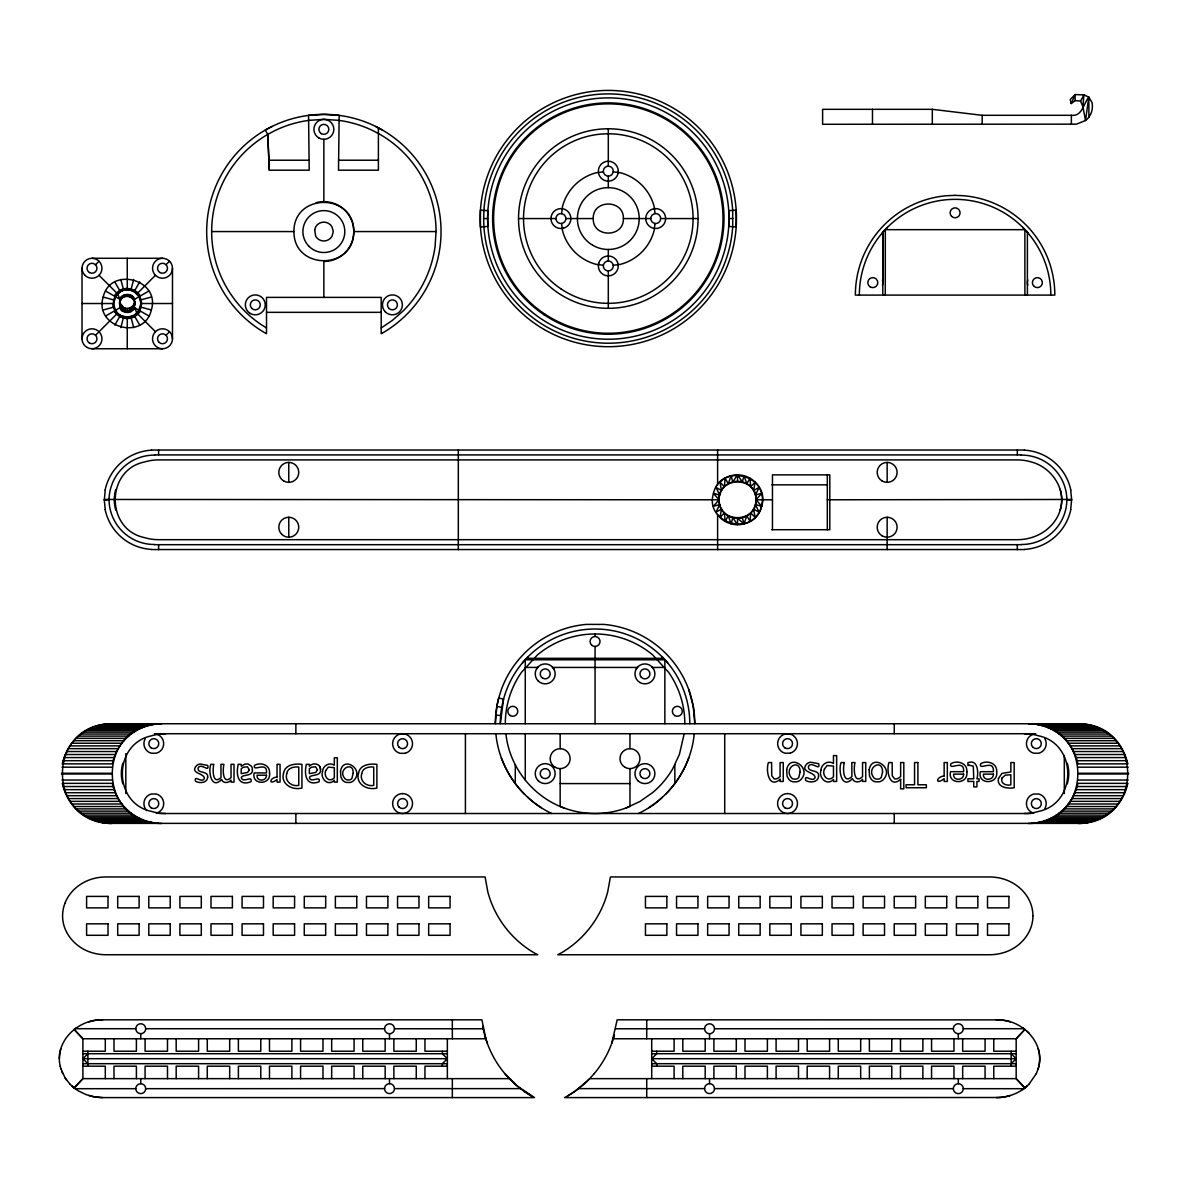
<?xml version="1.0" encoding="UTF-8"?>
<svg xmlns="http://www.w3.org/2000/svg" width="1188" height="1188" viewBox="0 0 1188 1188"><rect width="100%" height="100%" fill="white"/><g stroke="black" fill="none" stroke-linecap="round" stroke-linejoin="round"><path stroke-width="1.5" d="M127.25 258.286L127.265 289.308M452.331 1097.593L452.346 1078.645M646.732 1019.809L646.718 1038.758M882.788 282.625L882.788 231.497M885.283 295.099L885.312 229.67L1024.873 229.67L1024.902 295.099M127.25 348.752L127.265 317.226L120.404 315.384L114.746 311.835L115.385 310.365L113.543 303.519L117.152 292.575C123.507 286.011 134.675 287.808 139.738 295.025L139.145 296.658L140.971 303.519L137.377 314.449C131.007 321.027 119.676 319.23 114.746 311.835M525.245 723.744L525.274 659.8L664.849 659.8L664.864 723.744M266.513 327.947L261.523 324.844A112.192 112.192 0 0 1 234.853 299.866L230.576 293.896A112.192 112.192 0 0 1 267.76 134.393L274.235 130.932A112.192 112.192 0 0 1 309.207 120.33L323.864 119.364L338.506 120.33A112.192 112.192 0 0 1 373.478 130.932L379.952 134.393A112.192 112.192 0 0 1 436.055 231.571L435.09 246.213A112.192 112.192 0 0 1 403.192 310.9L392.159 320.567L381.2 327.947M483.65 218.562L483.917 210.41A124.666 124.666 0 0 1 608.301 93.897A124.666 124.666 0 0 1 732.699 210.41L732.699 226.715A124.666 124.666 0 0 1 608.301 343.213A124.666 124.666 0 0 1 483.917 226.715L483.65 218.562L487.629 218.562L487.897 210.662L480.427 210.172L480.427 226.938L487.897 226.448L487.629 218.562M728.986 218.562L728.719 226.448A120.671 120.671 0 0 1 541.268 318.889A120.671 120.671 0 0 1 554.93 110.335A120.671 120.671 0 0 1 728.719 226.448L736.189 226.938L736.189 210.172L728.719 210.662L728.986 218.562L732.966 218.562M689.797 723.744A94.743 94.743 0 0 0 595.054 629.001A94.743 94.743 0 0 0 500.311 723.744L503.549 699.227L498.722 697.935L496.836 706.429L495.322 723.744A99.733 99.733 0 0 1 498.722 697.935L501.336 689.634A99.733 99.733 0 0 1 586.367 624.398L603.756 624.398A99.733 99.733 0 0 1 694.787 723.744L693.272 706.429L688.773 689.634M111.91 823.477C45.961 823.581 45.961 723.641 111.91 723.744L1078.214 723.744C1144.163 723.641 1144.163 823.581 1078.214 823.477M105.242 509.533L104.292 500.133L105.242 490.05M161.776 823.477C95.812 823.581 95.812 723.641 161.776 723.744M1070.685 490.05L1071.635 499.465L1070.685 509.533M1028.348 823.477C1094.297 823.581 1094.297 723.641 1028.348 723.744M60.232 1066.289C54.203 1041.134 78.571 1018.784 102.777 1019.809L481.897 1019.809L485.862 1038.758L82.893 1038.758L74.161 1029.461L76.374 1027.843M1082.907 106.772L1083.901 94.892L1075.14 94.595L1070.18 99.554L1071.22 103.564L1075.14 100.579L1080.56 101.084L1082.907 106.772L1085.52 120.508L1076.417 124.161L822.616 124.28L822.616 109.326L932.313 109.326L982.179 115.31L1071.368 115.31C1082.313 116.647 1083.575 103.341 1088.802 97.119L1083.901 94.892L1080.56 101.084M59.4 1058.701L59.4 1058.657A35.209 35.209 0 0 1 60.885 1048.633M70.166 1084.347L65.206 1078.14L60.885 1068.725M76.374 1089.559L72.112 1086.159L78.675 1091.044L86.175 1094.638L94.312 1096.851L102.777 1097.593L534.526 1097.593L517.196 1085.995L504.781 1073.581M123.567 318.161L123.715 316.765L127.265 318.636M117.567 293.822A13.707 13.707 0 0 1 139.145 296.658L134.125 291.639L130.814 290.273L130.962 288.877L120.107 290.303L120.404 291.639L115.385 296.658L114.85 295.01L117.152 292.575L119.795 299.198M134.096 303.861L133.724 307.247C129.462 314.983 117.434 309.251 119.765 301.024L120.018 305.45M320.522 769.497C321.562 776.878 310.306 774.012 309.429 777.561C310.632 783.724 321.087 774.739 319.082 781.749C306.118 786.842 303.905 774.561 306.37 764.344L309.355 764.344L309.355 766.23C312.726 762.161 320.76 763.528 320.522 769.497A6.074 6.074 0 0 0 319.587 766.245M103.178 297.089C93.733 327.71 144.253 341.208 151.351 309.949C160.796 279.329 110.276 265.83 103.178 297.089L113.543 299.836L115.964 295.084M95.515 335.254L117.211 313.558L113.543 307.187L113.543 299.836M119.78 303.519C119.765 291.149 139.946 296.555 133.724 307.247L148.856 315.963M134.467 305.45L134.719 301.024L134.719 303.519A7.484 7.484 0 0 1 123.522 309.994L123.507 307.499L120.018 302.955M133.739 299.777L139.575 296.406A14.211 14.211 0 0 1 139.575 310.617L141.476 303.519L139.575 296.406L148.842 291.03M293.941 231.571C293.54 192.723 354.173 192.723 353.772 231.571C354.173 270.404 293.54 270.404 293.941 231.571L211.657 231.571M561.582 213.662L562.548 206.296A47.371 47.371 0 0 1 596.049 172.795L603.4 171.829M593.243 218.562C592.515 199.213 624.101 199.213 623.373 218.562C624.101 237.912 592.515 237.912 593.243 218.562L565.919 218.562M655.034 223.463L654.068 230.814A47.371 47.371 0 0 1 620.567 264.315L613.216 265.28M684.199 733.724L679.402 754.454L672.794 768.621A89.753 89.753 0 0 1 652.761 792.5L639.946 801.484L625.764 808.092M719.052 499.792C718.146 476.017 756.964 476.017 756.073 499.792C756.964 523.581 718.146 523.581 719.052 499.792L713.468 493.347C720.596 462.102 771.101 475.631 761.642 506.251C754.529 537.496 704.009 523.967 713.468 493.347L719.676 495.01L715.963 487.332L721.532 490.54L719.928 482.165A24.933 24.933 0 0 1 755.182 482.165A24.933 24.933 0 0 1 755.182 517.433A24.933 24.933 0 0 1 719.928 517.433L721.532 509.058L715.963 512.266L719.676 504.588L713.468 506.251L719.052 499.792L104.292 499.465M1088.802 97.119L1085.52 120.508C1091.119 116.424 1093.316 109.266 1092.054 102.584L1088.802 97.119L1088.921 117.211M120.107 316.721L120.404 315.384M134.125 291.639L134.407 290.303M165.711 733.724A48.886 48.886 0 0 0 151.455 735.832C112.667 743.837 112.652 803.4 151.455 811.389A48.886 48.886 0 0 0 165.711 813.498M1060.171 510.127C1066.839 489.456 1051.662 467.389 1031.57 462.028A48.886 48.886 0 0 0 1017.314 459.905L158.613 459.905A48.886 48.886 0 0 0 144.357 462.013C105.569 470.017 105.554 529.581 144.357 537.57A48.886 48.886 0 0 0 158.613 539.679L1017.314 539.694A48.886 48.886 0 0 0 1031.57 537.57C1044.712 533.65 1056.236 523.463 1060.171 510.127A36.204 36.204 0 0 0 1060.171 489.397M1024.412 813.498A48.886 48.886 0 0 0 1038.668 811.389C1077.457 803.385 1077.457 743.837 1038.668 735.832A48.886 48.886 0 0 0 1024.412 733.724M1038.178 1068.769C1046.093 1044.148 1023.328 1020.21 999.123 1019.883M120.82 327.606L123.582 317.241M133.695 279.432L130.947 289.783L132.655 290.496M638.431 813.513C669.215 798.96 691.119 767.626 694.252 733.724L694.163 734.377M611.775 1043.287L617.181 1019.809L999.123 1019.883M136.962 293.822L137.377 292.575L139.145 296.658L138.64 296.005M74.161 1029.461L82.893 1038.758L82.893 1078.645L74.176 1087.956L72.112 1086.159M719.928 517.433L724.472 512.889A18.518 18.518 0 0 0 755.434 504.588L761.642 506.251L756.073 499.792L761.642 493.347L755.434 495.01L759.147 487.332L753.593 490.54L755.182 482.165L750.653 486.709L750.029 478.2L746.807 483.768L744.015 475.72L742.351 481.912L737.555 474.873L732.773 481.912A18.518 18.518 0 0 0 724.472 512.889L725.096 521.384L728.303 515.83L731.11 523.878L732.773 517.686L737.555 524.725L737.555 518.31L744.015 523.878L746.807 515.83L750.029 521.384L750.653 512.889L755.182 517.433L753.593 509.058L759.147 512.266L755.434 504.588A18.518 18.518 0 0 0 732.773 481.912L731.11 475.72L728.303 483.768L725.096 478.2L724.472 486.709L719.928 482.165M123.507 307.499C127.562 309.949 133.338 307.558 134.467 302.955M134.482 305.45L133.739 307.247L133.724 304.767M1036.367 1073.581L1038.178 1068.725A35.209 35.209 0 0 0 1039.663 1058.657A35.209 35.209 0 0 0 1038.178 1048.633M1071.22 103.564L1075.14 94.595L1075.14 100.579M1036.352 1073.536L1028.897 1084.347M114.805 325.126L120.151 315.815M134.363 291.209L139.709 281.912M119.795 298.931C122.423 293.02 132.492 293.094 134.734 299.198M130.814 316.765L130.962 318.161L127.265 317.226L134.125 315.384L139.145 310.365L139.783 312.162L137.377 314.449L134.734 307.826M536.56 668.903L538.149 666.839M636.293 668.903L637.867 666.839M881.748 233.546L887.391 227.398M522.482 662.845L528.066 656.756M999.123 1097.504L564.538 1097.593L567.493 1096.064A100.728 100.728 0 0 0 588.342 1080.055L594.282 1073.581M588.342 1080.055L589.649 1078.645L1016.171 1078.645L1024.888 1087.941L1028.897 1084.302M74.161 1087.941L82.893 1078.645L509.414 1078.645L510.721 1080.055M137.318 293.466L155.45 275.304M95.515 264.731L99.035 261.197M166.038 264.731L169.557 261.197M166.038 335.254L169.557 331.719M87.882 1063.691L82.893 1058.701L87.882 1053.711M442.367 1051.217L442.367 1053.711L447.356 1058.701L442.367 1063.691L442.367 1066.185M656.697 1066.185L656.697 1063.691L651.707 1058.701L656.697 1053.711L656.697 1051.217M1011.181 1063.691L1016.171 1058.701L1011.181 1053.711M588.342 1080.055L574.888 1091.341L567.478 1096.064M999.123 1097.504C1009.28 1096.94 1019.453 1092.945 1026.952 1086.203M1022.69 1089.559L1026.952 1086.159M121.265 310.009A8.479 8.479 0 0 0 133.264 310.009L134.734 308.093L129.195 312.31L121.978 310.944L119.795 308.093L120.775 304.767M105.673 315.993L120.79 307.247L121.978 308.806L121.963 306.311M272.037 126.463L265.266 130.086L267.76 134.393L269.32 170.196L309.207 170.196L308.568 115.385L323.864 114.375L339.159 115.385L338.506 170.196L378.393 170.196L378.393 127.918M120.404 291.639L127.265 288.387L127.265 289.798L130.814 290.273M121.874 290.496L123.582 289.783L120.79 279.447M103.178 309.994L113.543 307.187M140.986 299.836L151.336 297.045M104.292 500.133L109.266 499.792M827.308 499.792L1071.635 499.465M151.455 450.044L1024.472 450.044M1024.472 549.554L151.455 549.554M113.543 303.519L82.017 303.519M269.32 160.217L309.207 160.217M338.506 160.217L378.393 160.217M518.547 218.562L555.954 218.562A4.99 4.99 0 0 1 560.944 213.573L562.221 213.736A4.99 4.99 0 0 1 562.221 223.374L560.944 223.537A4.99 4.99 0 0 1 555.954 218.562M623.373 218.562L650.697 218.562M660.662 218.562A4.99 4.99 0 0 0 655.672 213.573L654.395 213.736A4.99 4.99 0 0 0 654.395 223.374L655.672 223.537A4.99 4.99 0 0 0 660.662 218.562L698.069 218.562A89.753 89.753 0 0 0 563.424 140.823A89.753 89.753 0 0 0 563.424 296.287A89.753 89.753 0 0 0 698.069 218.562M353.772 231.571L436.055 231.571M91.981 258.286L162.504 258.286M140.971 303.519L172.483 303.519M266.513 312.34L381.2 312.34M91.981 348.752L162.504 348.752M154.752 454.915L1021.175 454.915M771.799 484.838L826.803 484.838M756.073 499.792L772.467 499.792M771.799 529.714L829.803 529.714L829.803 474.873L772.467 474.873L772.467 529.714M154.752 544.683L1021.175 544.683M526.626 658.33L663.498 658.33M525.245 667.433L537.689 667.433M552.702 667.433L637.421 667.433M652.435 667.433L664.864 667.433M105.405 724.175L155.272 724.175M1034.852 724.175L1084.718 724.175M102.153 724.71L152.019 724.71M1038.104 724.71L1087.97 724.71M98.946 725.437L148.797 725.437M1041.312 725.437L1091.178 725.437M95.783 726.388L145.649 726.388M1044.475 726.388L1094.341 726.388M92.694 727.531L142.56 727.531M1047.564 727.531L1097.43 727.531M89.679 728.883L139.545 728.883M1050.578 728.883L1100.43 728.883M86.769 730.412L136.635 730.412M1053.489 730.412L1103.355 730.412M83.962 732.135L133.828 732.135M1056.295 732.135L1106.147 732.135M154.336 733.724L1035.773 733.724M81.289 734.036L131.155 734.036M1058.968 734.036L1108.835 734.036M78.735 736.1L128.601 736.1M1061.523 736.1L1111.389 736.1M76.314 738.327L126.18 738.327M1063.943 738.327L1113.809 738.327M74.057 740.703L123.923 740.703M1066.2 740.703L1116.067 740.703M71.963 743.228L121.829 743.228M1068.294 743.228L1118.16 743.228M70.033 745.886L119.899 745.886M1070.225 745.886L1120.091 745.886M68.28 748.648L118.147 748.648M1071.977 748.648L1121.828 748.648M66.721 751.529L116.587 751.529M1073.536 751.529L1123.403 751.529M65.355 754.514L115.221 754.514M1074.902 754.514L1124.769 754.514M64.197 757.573L114.063 757.573M1076.061 757.573L1125.927 757.573M63.231 760.691L113.098 760.691M1077.026 760.691L1126.892 760.691M62.474 763.869L112.34 763.869A50.267 50.267 0 0 1 158.568 723.982L108.687 723.848A50.267 50.267 0 0 0 62.355 763.839M1077.783 763.869L1127.635 763.869M61.925 767.181L111.791 767.181M1078.333 767.181L1128.199 767.181M61.524 773.284L111.39 773.284M1078.734 773.284L1128.6 773.284M61.524 773.952L111.39 773.952M1078.734 773.952L1128.6 773.952M61.925 780.056L111.791 780.056M1078.333 780.056L1128.199 780.056M62.474 783.352L112.34 783.352A50.267 50.267 0 0 0 158.568 823.239M1077.783 783.352L1127.635 783.352M560.157 783.59L629.967 783.59M63.231 786.53L113.098 786.53M1077.026 786.53L1126.892 786.53M64.197 789.664L114.063 789.664M1076.061 789.664L1125.927 789.664M65.355 792.723L115.221 792.723M1074.902 792.723L1124.769 792.723M66.721 795.693L116.587 795.693M1073.536 795.693L1123.403 795.693M68.28 798.574L118.147 798.574M1071.977 798.574L1121.828 798.574M70.033 801.351L119.899 801.351M1070.225 801.351L1120.091 801.351M71.963 803.994L121.829 803.994M1068.294 803.994L1118.16 803.994M74.057 806.518L123.923 806.518M1066.2 806.518L1116.067 806.518M76.314 808.894L126.18 808.894M1063.943 808.894L1113.809 808.894M78.735 811.122L128.601 811.122M1061.523 811.122L1111.389 811.122M81.289 813.201L131.155 813.201M1058.968 813.201L1108.835 813.201M159.341 813.513L1030.783 813.513M83.962 815.102L133.828 815.102M1056.295 815.102L1106.147 815.102M86.769 816.809L136.635 816.809M1053.489 816.809L1103.355 816.809M89.679 818.354L139.545 818.354M1050.578 818.354L1100.43 818.354M92.694 819.69L142.56 819.69M1047.564 819.69L1097.43 819.69M95.783 820.849L145.649 820.849M1044.475 820.849L1094.341 820.849M98.946 821.784L148.797 821.784M1041.312 821.784L1091.178 821.784M102.153 822.527L152.019 822.527M1038.104 822.527L1087.97 822.527M105.405 823.061L155.272 823.061M1034.852 823.061L1084.718 823.061M108.687 823.373L1081.436 823.373M75.186 1028.704L135.759 1028.719M145.723 1028.719A4.99 4.99 0 0 1 138.254 1033.04A4.99 4.99 0 0 1 138.254 1024.398A4.99 4.99 0 0 1 145.723 1028.719L384.526 1028.763M394.505 1028.763A4.99 4.99 0 0 1 387.021 1033.085A4.99 4.99 0 0 1 387.021 1024.457A4.99 4.99 0 0 1 394.505 1028.763L483.278 1028.778M615.77 1028.778L704.558 1028.763M714.537 1028.763A4.99 4.99 0 0 0 707.053 1024.457A4.99 4.99 0 0 0 707.053 1033.085A4.99 4.99 0 0 0 714.537 1028.763L953.34 1028.719M963.305 1028.719A4.99 4.99 0 0 0 955.82 1024.398A4.99 4.99 0 0 0 955.82 1033.04A4.99 4.99 0 0 0 963.305 1028.719L1023.878 1028.704M82.893 1051.217L105.301 1051.217L105.301 1038.758M447.356 1051.217L424.962 1051.217L424.962 1038.758M651.707 1051.217L674.101 1051.217L674.101 1038.758M1016.171 1051.217L993.762 1051.217L993.762 1038.758M82.893 1053.711L447.356 1053.711M651.707 1053.711L1016.171 1053.711M82.893 1058.701L447.356 1058.701M651.707 1058.701L1016.171 1058.701M82.893 1063.691L447.356 1063.691M651.707 1063.691L1016.171 1063.691M82.893 1066.185L105.301 1066.185L105.301 1078.645M447.356 1066.185L424.962 1066.185L424.962 1078.645M651.707 1066.185L674.101 1066.185L674.101 1078.645M1016.171 1066.185L993.762 1066.185L993.762 1078.645M75.186 1088.698L135.759 1088.683M145.723 1088.683A4.99 4.99 0 0 1 138.254 1092.99A4.99 4.99 0 0 1 138.254 1084.362A4.99 4.99 0 0 1 145.723 1088.683L384.526 1088.624M394.505 1088.624A4.99 4.99 0 0 0 387.021 1084.317A4.99 4.99 0 0 0 387.021 1092.945A4.99 4.99 0 0 0 394.505 1088.624L520.611 1088.624M578.452 1088.624L704.558 1088.624M714.537 1088.624A4.99 4.99 0 0 1 707.053 1092.945A4.99 4.99 0 0 1 707.053 1084.317A4.99 4.99 0 0 1 714.537 1088.624L953.34 1088.683M963.305 1088.683A4.99 4.99 0 0 0 955.82 1084.362A4.99 4.99 0 0 0 955.82 1092.99A4.99 4.99 0 0 0 963.305 1088.683L1023.878 1088.698M1066.661 499.792L1071.635 500.133M495.708 715.057L500.683 715.488M613.216 171.829L620.567 172.795A47.371 47.371 0 0 1 654.068 206.296L655.034 213.662M603.4 265.28L596.049 264.315A47.371 47.371 0 0 1 562.548 230.814L561.582 223.463M496.836 706.429L501.752 707.291M140.986 307.187L151.351 309.949M564.359 808.092C532.922 796.91 509.221 766.973 505.925 733.724M551.692 813.513C520.908 798.96 498.99 767.626 495.871 733.724M375.69 126.463L382.447 130.086M105.658 291.06L120.79 299.777M524.175 1091.341L531.585 1096.064A100.728 100.728 0 0 1 482.759 1026.328M1026.952 1031.199L1028.897 1033.055M70.166 1084.302L72.112 1086.203M117.211 293.466L99.035 275.304M137.318 313.558L155.45 331.719M1024.873 1087.956L1016.171 1078.645L1016.171 1038.758L1024.873 1029.417L1022.69 1027.843L1024.888 1029.461L1016.171 1038.758L613.201 1038.758L614.404 1034.911A100.728 100.728 0 0 1 594.267 1073.581M1022.794 227.398L1028.437 233.546M662.058 656.756L667.641 662.845M651.974 666.839L653.563 668.903M552.242 666.839L553.831 668.903M115.385 310.365L117.567 313.216L117.152 314.449L115.385 310.365A13.707 13.707 0 0 0 136.962 313.216M65.221 1078.095L66.721 1080.263M114.776 281.942L120.151 291.209M134.363 315.815L139.738 325.096M61.702 1071.205L62.697 1073.581M484.645 1034.911L487.288 1043.287M130.947 317.241L133.739 327.591M742.351 517.686L744.015 523.878M60.232 1066.245L60.885 1068.769M134.125 315.384L134.407 316.721M121.369 305.539L121.963 308.806M123.567 288.877L123.715 290.273M267.76 134.393L269.32 170.196M646.732 1097.593L646.718 1078.645M525.245 733.724L525.274 780.1M452.331 1019.809L452.346 1038.758M132.536 306.311L132.536 308.806M130.992 307.499L130.992 309.994L129.195 310.736L129.18 308.241M127.25 308.494L127.25 310.989M125.319 308.241L125.319 310.736M1071.368 115.31L1071.368 124.28M1064.3 755.479L1064.3 793.554M1027.397 231.497L1027.397 295.099M1017.314 449.94L1017.314 454.915M1017.314 544.683L1017.314 549.658M1011.181 1051.217L1011.181 1066.185M985.075 1038.758L985.075 1051.217L962.666 1051.217L962.666 1038.758M985.075 1078.645L985.075 1066.185L962.666 1066.185L962.666 1078.645M982.179 115.31L982.179 124.28M958.315 1033.709L958.315 1038.758M958.315 1078.645L958.315 1083.694M953.964 1038.758L953.964 1051.217L931.57 1051.217L931.57 1038.758M953.964 1078.645L953.964 1066.185L931.57 1066.185L931.57 1078.645M932.313 109.326L932.313 124.28M922.868 1038.758L922.868 1051.217L900.474 1051.217L900.474 1038.758M922.868 1078.645L922.868 1066.185L900.474 1066.185L900.474 1078.645M894.252 723.744L894.252 733.724M894.252 813.513L894.252 823.477M891.772 1038.758L891.772 1051.217L869.378 1051.217L869.378 1038.758M891.772 1078.645L891.772 1066.185L869.378 1066.185L869.378 1078.645M887.154 462.399L887.154 482.343M887.154 517.255L887.154 549.658M882.788 232.417L882.788 295.099M872.482 109.326L872.482 124.28M860.676 1038.758L860.676 1051.217L838.283 1051.217L838.283 1038.758M860.676 1078.645L860.676 1066.185L838.283 1066.185L838.283 1078.645M829.58 1038.758L829.58 1051.217L807.187 1051.217L807.187 1038.758M829.58 1078.645L829.58 1066.185L807.187 1066.185L807.187 1078.645M827.308 474.873L827.308 529.714M798.485 1038.758L798.485 1051.217L776.091 1051.217L776.091 1038.758M798.485 1078.645L798.485 1066.185L776.091 1066.185L776.091 1078.645M767.389 1038.758L767.389 1051.217L744.995 1051.217L744.995 1038.758M767.389 1078.645L767.389 1066.185L744.995 1066.185L744.995 1078.645M737.555 474.873L737.555 481.289M736.293 1038.758L736.293 1051.217L713.899 1051.217L713.899 1038.758M736.293 1078.645L736.293 1066.185L713.899 1066.185L713.899 1078.645M724.71 733.724L724.71 813.513M717.611 449.94L717.611 485.194M717.611 514.404L717.611 549.658M709.548 1033.753L709.548 1038.758M709.548 1078.645L709.548 1083.649M705.197 1038.758L705.197 1051.217L682.803 1051.217L682.803 1038.758M705.197 1078.645L705.197 1066.185L682.803 1066.185L682.803 1078.645M674.843 764.686L674.843 783.456M651.707 1038.758L651.707 1078.645M629.967 733.724L629.967 748.678M629.967 768.621L629.967 806.355M608.301 128.809L608.301 166.201A4.99 4.99 0 0 1 613.29 171.191L613.127 172.483A4.99 4.99 0 0 1 603.489 172.483L603.326 171.191A4.99 4.99 0 0 1 608.301 166.201M608.301 176.18L608.301 187.645M608.301 249.48L608.301 260.944M608.301 270.909A4.99 4.99 0 0 0 613.29 265.934L613.127 264.642A4.99 4.99 0 0 0 603.489 264.642L603.326 265.934A4.99 4.99 0 0 0 608.301 270.909L608.301 308.316M595.054 633.991L595.054 636.486M595.054 646.465L595.054 723.744M560.157 733.724L560.157 748.678M560.157 768.621L560.157 806.355M515.28 764.686L515.28 783.456M465.414 733.724L465.414 813.513M458.316 449.94L458.316 549.658M447.356 1038.758L447.356 1078.645M416.26 1038.758L416.26 1051.217L393.867 1051.217L393.867 1038.758M416.26 1078.645L416.26 1066.185L393.867 1066.185L393.867 1078.645M389.516 1033.753L389.516 1038.758M389.516 1078.645L389.516 1083.649M385.164 1038.758L385.164 1051.217L362.771 1051.217L362.771 1038.758M385.164 1078.645L385.164 1066.185L362.771 1066.185L362.771 1078.645M354.069 1038.758L354.069 1051.217L331.675 1051.217L331.675 1038.758M354.069 1078.645L354.069 1066.185L331.675 1066.185L331.675 1078.645M323.864 139.308L323.864 201.648M323.864 297.386L323.864 261.479A29.923 29.923 0 0 0 353.519 227.665A29.923 29.923 0 0 0 316.112 202.658M322.973 1038.758L322.973 1051.217L300.579 1051.217L300.579 1038.758M322.973 1078.645L322.973 1066.185L300.579 1066.185L300.579 1078.645M295.871 723.744L295.871 733.724M295.871 813.513L295.871 823.477M291.877 1038.758L291.877 1051.217L269.483 1051.217L269.483 1038.758M291.877 1078.645L291.877 1066.185L269.483 1066.185L269.483 1078.645M288.773 462.399L288.773 482.343M288.773 517.255L288.773 537.199M260.781 1038.758L260.781 1051.217L238.387 1051.217L238.387 1038.758M260.781 1078.645L260.781 1066.185L238.387 1066.185L238.387 1078.645M229.685 1038.758L229.685 1051.217L207.276 1051.217L207.276 1038.758M229.685 1078.645L229.685 1066.185L207.276 1066.185L207.276 1078.645M198.589 1038.758L198.589 1051.217L176.18 1051.217L176.18 1038.758M198.589 1078.645L198.589 1066.185L176.18 1066.185L176.18 1078.645M172.483 268.25A9.979 9.979 0 0 1 157.514 276.893A9.979 9.979 0 0 1 157.514 259.623A9.979 9.979 0 0 1 172.483 268.25L172.483 338.773A9.979 9.979 0 0 1 157.514 347.416A9.979 9.979 0 0 1 157.514 330.13A9.979 9.979 0 0 1 172.483 338.773M167.493 1038.758L167.493 1051.217L145.085 1051.217L145.085 1038.758M167.493 1078.645L167.493 1066.185L145.085 1066.185L145.085 1078.645M158.613 449.94L158.613 454.915M158.613 544.683L158.613 549.658M140.748 1033.709L140.748 1038.758M140.748 1078.645L140.748 1083.694M136.397 1038.758L136.397 1051.217L113.989 1051.217L113.989 1038.758M136.397 1078.645L136.397 1066.185L113.989 1066.185L113.989 1078.645M125.824 753.667L125.824 793.554M87.882 1051.217L87.882 1066.185M82.017 268.25L82.017 338.773M88.833 1021.873A47.936 47.936 0 0 1 102.777 1019.809M102.777 1097.593A47.936 47.936 0 0 1 88.833 1095.529M996.287 1019.809A47.936 47.936 0 0 1 1010.231 1021.873M1010.231 1095.529A47.936 47.936 0 0 1 996.287 1097.593M115.771 510.127A36.204 36.204 0 0 1 115.771 489.397M154.752 455.108A45.233 45.233 0 0 0 109.044 499.792A45.233 45.233 0 0 0 154.752 544.49M1021.175 455.108A45.233 45.233 0 0 1 1066.883 499.792A45.233 45.233 0 0 1 1021.175 544.49M151.47 549.42A50.267 50.267 0 0 1 105.123 509.563M105.123 490.035A50.267 50.267 0 0 1 151.47 450.178M1070.804 509.563A50.267 50.267 0 0 1 1024.457 549.42M1024.457 450.178A50.267 50.267 0 0 1 1070.804 490.035M122.854 783.932A36.204 36.204 0 0 1 122.854 763.216M630.13 806.37A89.753 89.753 0 0 1 559.994 806.37M505.301 723.744A89.753 89.753 0 0 1 521.532 672.274L537.362 654.989A89.753 89.753 0 0 1 652.761 654.989L668.592 672.274A89.753 89.753 0 0 1 684.823 723.744M1067.255 763.216A36.204 36.204 0 0 1 1067.255 783.932M1127.768 783.382A50.267 50.267 0 0 1 1081.422 823.239M108.702 823.239A50.267 50.267 0 0 1 62.355 783.382M1127.768 763.839A50.267 50.267 0 0 0 1081.422 723.982L1031.57 723.848A50.267 50.267 0 0 1 1077.902 763.839M1077.902 783.382A50.267 50.267 0 0 1 1031.555 823.239M688.773 757.855A99.733 99.733 0 0 1 665.577 794.267M524.532 794.267A99.733 99.733 0 0 1 501.336 757.855M541.446 807.736A74.458 74.458 0 0 1 527.769 797.237M662.355 797.237A74.458 74.458 0 0 1 648.663 807.736M1044.891 808.553A9.92 9.92 0 0 0 1038.876 794.015L1033.738 794.015A9.92 9.92 0 0 0 1033.738 813.171M1044.891 738.684A9.92 9.92 0 0 1 1038.876 753.207L1033.738 753.207A9.92 9.92 0 0 1 1033.738 734.065M156.37 813.171A9.92 9.92 0 0 0 156.37 794.015L151.247 794.015A9.92 9.92 0 0 0 146.807 810.602M156.37 734.065A9.92 9.92 0 0 1 156.37 753.207L151.247 753.207A9.92 9.92 0 0 1 145.233 738.684M123.522 309.994A7.484 7.484 0 0 1 123.522 297.03A7.484 7.484 0 0 1 134.749 303.519M117.211 313.558A14.211 14.211 0 0 1 113.053 303.519M121.265 297.015A8.479 8.479 0 0 1 133.264 297.015M859.355 295.099A95.738 95.738 0 0 1 955.093 199.346A95.738 95.738 0 0 1 1050.831 295.099M882.446 280.041A9.979 9.979 0 0 1 882.446 285.209M1027.739 285.209A9.979 9.979 0 0 1 1027.739 280.041M322.527 771.591C320.077 778.749 328.348 786.694 334.318 780.264L334.318 782.12L337.303 782.12L337.303 757.781L334.318 757.781L334.318 765.235C329.373 761.76 322.691 765.859 322.527 771.591M820.953 770.27C818.354 777.858 827.13 786.293 833.471 779.476L833.471 781.452L836.649 781.452L836.649 755.598L833.471 755.598L833.471 763.513C828.214 759.83 821.131 764.166 820.953 770.27M340.511 771.101L340.926 777.19L342.545 780.16A7.009 7.009 0 0 0 346.599 782.461L350.014 782.461A7.083 7.083 0 0 0 354.083 780.145C364.33 769.423 343.406 755.345 340.511 771.101M786.664 769.75L787.095 776.21L788.817 779.358A7.44 7.44 0 0 0 793.124 781.808L796.747 781.808A7.529 7.529 0 0 0 801.068 779.358C811.953 767.953 789.738 753.014 786.664 769.75M869.126 769.75L869.557 776.21L871.279 779.358A7.44 7.44 0 0 0 875.586 781.808L879.209 781.808A7.529 7.529 0 0 0 883.53 779.358C894.401 767.953 872.2 753.014 869.126 769.75M269.528 773.136C271.339 785.223 251.128 785.446 254.173 772.928L266.483 772.928C267.656 760.513 252.346 772.601 254.499 765.428C260.558 761.686 270.418 764.998 269.528 773.136M966.854 771.903C968.769 784.733 947.311 784.971 950.534 771.68L963.631 771.68C964.508 758.211 948.455 771.547 950.89 763.721C957.335 759.756 967.789 763.26 966.854 771.903M996.658 771.903C998.573 784.733 977.115 784.971 980.338 771.68L993.42 771.68C994.311 758.211 978.259 771.547 980.694 763.721C987.124 759.756 997.593 763.26 996.658 771.903M1032.907 915.859C1033.085 933.1 1019.616 948.098 1003.474 952.687A47.936 47.936 0 0 1 989.53 954.736L557.796 954.751L560.721 953.221A100.728 100.728 0 0 0 607.662 892.054L610.424 876.952L989.53 876.952A47.936 47.936 0 0 1 1003.474 879.016C1016.304 882.833 1027.59 892.767 1031.436 905.791A35.209 35.209 0 0 1 1032.921 915.859M286.724 773.67C284.496 781.199 291.728 786.976 298.782 785.342L298.782 767.047C293.911 766.453 287.466 767.894 286.724 773.67M361.687 773.67C359.459 781.199 366.676 786.976 373.73 785.342L373.73 767.047C368.874 766.453 362.414 767.894 361.687 773.67M998.44 778.556C996.628 787.51 1007.929 788.951 1014.181 787.733L1014.181 762.562L1010.84 762.562L1010.84 771.948L1001.9 773.418L998.44 778.556M207.662 777.13C207.514 783.055 199.539 783.635 195.53 781.259C193.689 774.116 201.752 783.664 204.351 778.63C204.722 772.928 189.174 773.7 196.659 765.532A6.786 6.786 0 0 1 200.178 764.018L207.737 765.414C209.623 773.046 201.114 762.562 198.188 767.819C196.792 774.056 208.553 770.27 207.662 777.13M818.591 776.135C818.428 782.432 809.978 783.055 805.716 780.531C803.756 772.942 812.325 783.085 815.072 777.724C815.458 771.68 798.96 772.512 806.904 763.839A7.202 7.202 0 0 1 810.647 762.221L818.68 763.706C820.67 771.799 811.642 760.676 808.523 766.245C807.053 772.883 819.542 768.859 818.591 776.135M353.178 773.225L351.915 778.363A4.054 4.054 0 0 1 349.406 779.937L347.208 779.937A4.024 4.024 0 0 1 344.728 778.363C336.991 769.289 353.757 760.394 353.178 773.225M800.118 771.992L798.767 777.457A4.306 4.306 0 0 1 796.109 779.12L793.777 779.12A4.277 4.277 0 0 1 791.134 777.457C783.56 767.507 800.073 757.914 800.118 771.992M882.565 771.992L881.229 777.457A4.306 4.306 0 0 1 878.571 779.12L876.239 779.12A4.277 4.277 0 0 1 873.596 777.457C866.022 767.507 882.521 757.914 882.565 771.992M283.561 773.076C280.338 784.125 292.441 790.629 301.93 788.045L301.93 764.344C294.891 763.528 285.105 764.478 283.561 773.076M358.524 773.076C355.301 784.125 367.404 790.629 376.893 788.045L376.893 764.344C369.854 763.528 360.068 764.478 358.524 773.076M824.427 769.082C821.532 775.319 827.947 782.773 833.471 776.804L833.471 766.097L827.1 765.503L824.427 769.082M252.391 769.497C253.415 776.878 242.159 774.012 241.283 777.561C242.486 783.724 252.955 774.739 250.935 781.749C237.971 786.842 235.759 774.561 238.224 764.344L241.209 764.344L241.209 766.23L244.906 764.077L248.054 763.958L251.455 766.245A6.074 6.074 0 0 1 252.391 769.497M314.672 229.804L315.696 236.278A9.415 9.415 0 0 0 332.016 236.278L333.279 231.571L332.016 226.849A9.415 9.415 0 0 0 315.696 226.849L314.672 229.804M598.678 263.35L598.336 265.934A9.979 9.979 0 0 0 608.301 275.898A9.979 9.979 0 0 0 618.28 265.934L617.938 263.35A9.979 9.979 0 0 0 598.678 263.35M618.28 171.191L617.938 173.775A9.979 9.979 0 0 1 598.678 173.775L598.336 171.191A9.979 9.979 0 0 1 608.301 161.212A9.979 9.979 0 0 1 618.28 171.191M325.794 770.477C323.299 776.21 328.957 783.471 334.318 777.754L334.318 767.671L328.319 767.106L325.794 770.477M249.302 769.69L247.639 772.452L241.209 773.655L241.209 768.725L243.362 767.21L247.371 766.795L249.302 769.69M317.434 769.69L315.77 772.452L309.355 773.655L309.355 768.725L311.494 767.21L315.518 766.795L317.434 769.69M1002.108 777.962C999.91 783.516 1006.399 785.981 1010.84 784.867L1010.84 774.799L1005.271 775.14L1002.108 777.962M266.483 775.215C266.825 781.466 256.192 781.897 257.083 775.215L266.483 775.215M963.631 774.116C963.973 780.754 952.687 781.199 953.637 774.116L963.631 774.116M993.42 774.116C993.792 780.783 982.491 781.199 983.441 774.116L993.42 774.116M64.909 903.355L64.078 905.791A35.209 35.209 0 0 0 62.593 915.859C62.429 933.1 75.898 948.098 92.04 952.687A47.936 47.936 0 0 0 105.984 954.736L537.719 954.751L534.793 953.221A100.728 100.728 0 0 1 487.852 892.054L485.09 876.952L105.984 876.952A47.936 47.936 0 0 0 92.04 879.016C80.027 882.625 69.379 891.475 64.909 903.355M221.517 779.551C211.226 790.287 208.093 771.071 210.84 764.344L213.84 764.344C212.459 768.963 212.429 785.595 220.998 777.576L220.938 764.344L223.938 764.344C222.616 768.918 222.468 785.535 231.036 777.62L231.036 764.344L234.021 764.344L234.021 782.12L231.036 782.12L231.036 780.145C228.72 783.263 222.973 783.649 221.517 779.551M852.435 778.704C841.505 790.124 838.179 769.705 841.104 762.562L844.282 762.562C842.827 767.478 842.797 785.134 851.885 776.61L851.826 762.562L855.004 762.562C853.608 767.418 853.444 785.06 862.547 776.67L862.547 762.562L865.725 762.562L865.725 781.452L862.547 781.452L862.547 779.358C860.082 782.654 853.994 783.07 852.435 778.704M277.056 776.967C268.874 777.858 268.711 786.114 277.056 779.476L277.056 782.12L280.056 782.12L280.056 764.344L277.056 764.344L277.056 776.967M944.148 775.972C935.55 776.893 935.283 785.699 944.148 778.645L944.148 781.452L947.326 781.452L947.326 762.562L944.148 762.562L944.148 775.972M780.085 779.358C768.621 789.218 765.666 770.047 768.428 762.562L771.606 762.562L771.725 775.749L774.116 778.853A5.42 5.42 0 0 0 777.62 778.318L780.085 776.67L780.085 762.562L783.263 762.562L783.263 781.452L780.085 781.452L780.085 779.358M900.638 779.358C889.173 789.218 886.233 770.047 888.98 762.562L892.158 762.562L892.277 775.749L894.668 778.853A5.42 5.42 0 0 0 898.187 778.318L900.638 776.67L900.638 762.562L903.816 762.562L903.816 788.862L900.638 788.862L900.638 779.358M382.447 333.041L381.2 333.709L381.2 297.386L266.513 297.386L266.513 333.709L265.266 333.041A117.181 117.181 0 0 1 234.095 156.237A117.181 117.181 0 0 1 413.632 156.237A117.181 117.181 0 0 1 382.447 333.041M969.141 765.206L967.908 765.592L967.908 762.741C977.887 758.716 978.719 772.556 976.922 778.808L979.075 778.808L979.075 781.452L976.922 781.452L976.922 786.872L973.744 786.872L973.744 781.452L967.908 781.452L967.908 778.808L973.744 778.808L973.314 766.171L969.141 765.206M790.109 753.207L784.971 753.207A9.92 9.92 0 0 1 779.417 737.956A9.92 9.92 0 0 1 795.663 737.956A9.92 9.92 0 0 1 790.109 753.207M405.167 753.311L400 753.311A9.964 9.964 0 0 1 394.416 737.971A9.964 9.964 0 0 1 410.736 737.971A9.964 9.964 0 0 1 405.167 753.311M402.584 793.554L400 793.926A9.964 9.964 0 0 0 394.416 809.266A9.964 9.964 0 0 0 410.736 809.266A9.964 9.964 0 0 0 405.167 793.926L402.584 793.554M787.54 793.554L784.956 793.926A9.964 9.964 0 0 0 779.373 809.266A9.964 9.964 0 0 0 795.693 809.266A9.964 9.964 0 0 0 790.124 793.926L787.54 793.554M655.672 208.583L653.103 208.925A9.979 9.979 0 0 0 653.103 228.185L655.672 228.527A9.979 9.979 0 0 0 665.651 218.562A9.979 9.979 0 0 0 655.672 208.583M563.513 228.185L560.944 228.527A9.979 9.979 0 0 1 550.965 218.562A9.979 9.979 0 0 1 560.944 208.583L563.513 208.925A9.979 9.979 0 0 1 563.513 228.185M954.87 195.367L946.405 195.738A99.733 99.733 0 0 0 855.36 295.099L1054.825 295.099A99.733 99.733 0 0 0 963.78 195.738L954.87 195.367M917.893 762.562L914.552 762.562L914.552 784.763L906.102 784.763L906.102 787.733L926.358 787.733L926.358 784.763L917.893 784.763L917.893 762.562M108.004 896.405L86.605 896.405L86.605 907.87L108.004 907.87L108.004 896.405M139.1 896.405L117.701 896.405L117.701 907.87L139.1 907.87L139.1 896.405M170.196 896.405L148.797 896.405L148.797 907.87L170.196 907.87L170.196 896.405M201.292 896.405L179.893 896.405L179.893 907.87L201.292 907.87L201.292 896.405M232.388 896.405L210.989 896.405L210.989 907.87L232.388 907.87L232.388 896.405M263.484 896.405L242.085 896.405L242.085 907.87L263.484 907.87L263.484 896.405M294.579 896.405L273.181 896.405L273.181 907.87L294.579 907.87L294.579 896.405M325.675 896.405L304.277 896.405L304.277 907.87L325.675 907.87L325.675 896.405M356.771 896.405L335.372 896.405L335.372 907.87L356.771 907.87L356.771 896.405M387.867 896.405L366.468 896.405L366.468 907.87L387.867 907.87L387.867 896.405M418.963 896.405L397.564 896.405L397.564 907.87L418.963 907.87L418.963 896.405M450.059 896.405L428.66 896.405L428.66 907.87L450.059 907.87L450.059 896.405M666.854 896.405L645.455 896.405L645.455 907.87L666.854 907.87L666.854 896.405M697.95 896.405L676.551 896.405L676.551 907.87L697.95 907.87L697.95 896.405M729.046 896.405L707.647 896.405L707.647 907.87L729.046 907.87L729.046 896.405M760.142 896.405L738.743 896.405L738.743 907.87L760.142 907.87L760.142 896.405M791.238 896.405L769.839 896.405L769.839 907.87L791.238 907.87L791.238 896.405M822.334 896.405L800.935 896.405L800.935 907.87L822.334 907.87L822.334 896.405M853.43 896.405L832.031 896.405L832.031 907.87L853.43 907.87L853.43 896.405M884.525 896.405L863.127 896.405L863.127 907.87L884.525 907.87L884.525 896.405M915.621 896.405L894.222 896.405L894.222 907.87L915.621 907.87L915.621 896.405M946.717 896.405L925.318 896.405L925.318 907.87L946.717 907.87L946.717 896.405M977.828 896.405L956.414 896.405L956.414 907.87L977.828 907.87L977.828 896.405M1008.924 896.405L987.51 896.405L987.51 907.87L1008.924 907.87L1008.924 896.405M108.004 923.833L86.605 923.833L86.605 935.298L108.004 935.298L108.004 923.833M139.1 923.833L117.701 923.833L117.701 935.298L139.1 935.298L139.1 923.833M170.196 923.833L148.797 923.833L148.797 935.298L170.196 935.298L170.196 923.833M201.292 923.833L179.893 923.833L179.893 935.298L201.292 935.298L201.292 923.833M232.388 923.833L210.989 923.833L210.989 935.298L232.388 935.298L232.388 923.833M263.484 923.833L242.085 923.833L242.085 935.298L263.484 935.298L263.484 923.833M294.579 923.833L273.181 923.833L273.181 935.298L294.579 935.298L294.579 923.833M325.675 923.833L304.277 923.833L304.277 935.298L325.675 935.298L325.675 923.833M356.771 923.833L335.372 923.833L335.372 935.298L356.771 935.298L356.771 923.833M387.867 923.833L366.468 923.833L366.468 935.298L387.867 935.298L387.867 923.833M418.963 923.833L397.564 923.833L397.564 935.298L418.963 935.298L418.963 923.833M450.059 923.833L428.66 923.833L428.66 935.298L450.059 935.298L450.059 923.833M666.854 923.833L645.455 923.833L645.455 935.298L666.854 935.298L666.854 923.833M697.95 923.833L676.551 923.833L676.551 935.298L697.95 935.298L697.95 923.833M729.046 923.833L707.647 923.833L707.647 935.298L729.046 935.298L729.046 923.833M760.142 923.833L738.743 923.833L738.743 935.298L760.142 935.298L760.142 923.833M791.238 923.833L769.839 923.833L769.839 935.298L791.238 935.298L791.238 923.833M822.334 923.833L800.935 923.833L800.935 935.298L822.334 935.298L822.334 923.833M853.43 923.833L832.031 923.833L832.031 935.298L853.43 935.298L853.43 923.833M884.525 923.833L863.127 923.833L863.127 935.298L884.525 935.298L884.525 923.833M915.621 923.833L894.222 923.833L894.222 935.298L915.621 935.298L915.621 923.833M946.717 923.833L925.318 923.833L925.318 935.298L946.717 935.298L946.717 923.833M977.828 923.833L956.414 923.833L956.414 935.298L977.828 935.298L977.828 923.833M1008.924 923.833L987.51 923.833L987.51 935.298L1008.924 935.298L1008.924 923.833M281.719 534.273A9.979 9.979 0 0 0 298.411 529.803A9.979 9.979 0 0 0 286.189 517.597A9.979 9.979 0 0 0 281.719 534.273M283.784 481.006A9.979 9.979 0 0 0 298.752 472.379A9.979 9.979 0 0 0 283.784 463.736A9.979 9.979 0 0 0 283.784 481.006M882.164 481.006A9.979 9.979 0 0 0 897.118 472.379A9.979 9.979 0 0 0 882.164 463.736A9.979 9.979 0 0 0 882.164 481.006M882.164 535.862A9.979 9.979 0 0 0 897.118 527.22A9.979 9.979 0 0 0 882.164 518.592A9.979 9.979 0 0 0 882.164 535.862M151.322 807.914A4.99 4.99 0 0 0 158.791 803.593A4.99 4.99 0 0 0 151.322 799.272A4.99 4.99 0 0 0 151.322 807.914M151.322 747.95A4.99 4.99 0 0 0 158.791 743.629A4.99 4.99 0 0 0 151.322 739.322A4.99 4.99 0 0 0 151.322 747.95M1032.788 807.112A4.99 4.99 0 0 0 1041.134 804.885A4.99 4.99 0 0 0 1035.015 798.782A4.99 4.99 0 0 0 1032.788 807.112M1032.788 747.163A4.99 4.99 0 0 0 1041.134 744.921A4.99 4.99 0 0 0 1035.015 738.817A4.99 4.99 0 0 0 1032.788 747.163M785.045 747.95A4.99 4.99 0 0 0 792.53 743.629A4.99 4.99 0 0 0 785.045 739.322A4.99 4.99 0 0 0 785.045 747.95M785.045 807.87A4.99 4.99 0 0 0 792.53 803.548A4.99 4.99 0 0 0 785.045 799.227A4.99 4.99 0 0 0 785.045 807.87M399.049 747.207A4.99 4.99 0 0 0 407.395 744.98A4.99 4.99 0 0 0 401.292 738.862A4.99 4.99 0 0 0 399.049 747.207M399.049 807.068A4.99 4.99 0 0 0 407.395 804.84A4.99 4.99 0 0 0 401.292 798.722A4.99 4.99 0 0 0 399.049 807.068M542.708 678.2A4.99 4.99 0 0 0 550.178 673.878A4.99 4.99 0 0 0 542.708 669.572A4.99 4.99 0 0 0 542.708 678.2M641.401 677.412A4.99 4.99 0 0 0 649.747 675.17A4.99 4.99 0 0 0 643.629 669.067A4.99 4.99 0 0 0 641.401 677.412M639.946 682.521A9.979 9.979 0 0 0 654.9 673.878A9.979 9.979 0 0 0 639.946 665.25A9.979 9.979 0 0 0 639.946 682.521M538.149 680.932A9.979 9.979 0 0 0 554.826 676.462A9.979 9.979 0 0 0 542.619 664.255A9.979 9.979 0 0 0 538.149 680.932M538.149 780.665A9.979 9.979 0 0 0 554.826 776.195A9.979 9.979 0 0 0 542.619 763.988A9.979 9.979 0 0 0 538.149 780.665M641.401 777.145A4.99 4.99 0 0 0 649.747 774.903A4.99 4.99 0 0 0 643.629 768.799A4.99 4.99 0 0 0 641.401 777.145M637.867 780.665A9.979 9.979 0 0 0 654.558 776.195A9.979 9.979 0 0 0 642.337 763.988A9.979 9.979 0 0 0 637.867 780.665M541.669 777.145A4.99 4.99 0 0 0 550.014 774.903A4.99 4.99 0 0 0 543.911 768.799A4.99 4.99 0 0 0 541.669 777.145M624.977 767.285A9.979 9.979 0 0 0 639.946 758.657A9.979 9.979 0 0 0 624.977 750.014A9.979 9.979 0 0 0 624.977 767.285M555.167 767.285A9.979 9.979 0 0 0 570.121 758.657A9.979 9.979 0 0 0 555.167 750.014A9.979 9.979 0 0 0 555.167 767.285M674.843 715.607A4.99 4.99 0 0 0 682.328 711.285A4.99 4.99 0 0 0 674.843 706.964A4.99 4.99 0 0 0 674.843 715.607M510.291 715.607A4.99 4.99 0 0 0 517.775 711.285A4.99 4.99 0 0 0 510.291 706.964A4.99 4.99 0 0 0 510.291 715.607M591.535 645.01A4.99 4.99 0 0 0 599.881 642.767A4.99 4.99 0 0 0 593.777 636.664A4.99 4.99 0 0 0 591.535 645.01M561.211 289.04A84.764 84.764 0 0 0 692.901 224.101A84.764 84.764 0 0 0 570.819 142.53A84.764 84.764 0 0 0 561.211 289.04M544.594 313.914A114.687 114.687 0 0 0 722.75 226.062A114.687 114.687 0 0 0 557.588 115.696A114.687 114.687 0 0 0 544.594 313.914M544.03 314.746A115.682 115.682 0 0 0 723.744 226.121A115.682 115.682 0 0 0 557.142 114.805A115.682 115.682 0 0 0 544.03 314.746M544.238 329.536A128.156 128.156 0 0 0 736.456 218.562A128.156 128.156 0 0 0 544.238 107.573A128.156 128.156 0 0 0 544.238 329.536M592.857 245.337A30.918 30.918 0 0 0 639.218 218.562A30.918 30.918 0 0 0 592.857 191.788A30.918 30.918 0 0 0 592.857 245.337M321.369 133.665A4.99 4.99 0 0 0 328.838 129.344A4.99 4.99 0 0 0 321.369 125.022A4.99 4.99 0 0 0 321.369 133.665M251.767 308.39A4.99 4.99 0 0 0 260.113 306.162A4.99 4.99 0 0 0 254.009 300.044A4.99 4.99 0 0 0 251.767 308.39M388.892 308.39A4.99 4.99 0 0 0 397.238 306.162A4.99 4.99 0 0 0 391.134 300.044A4.99 4.99 0 0 0 388.892 308.39M318.874 137.971A9.979 9.979 0 0 0 333.828 129.344A9.979 9.979 0 0 0 318.874 120.701A9.979 9.979 0 0 0 318.874 137.971M250.312 313.498A9.979 9.979 0 0 0 265.266 304.871A9.979 9.979 0 0 0 250.312 296.228A9.979 9.979 0 0 0 250.312 313.498M385.372 311.909A9.979 9.979 0 0 0 402.049 307.44A9.979 9.979 0 0 0 389.842 295.233A9.979 9.979 0 0 0 385.372 311.909M309.043 246.376A20.939 20.939 0 0 0 344.089 236.991A20.939 20.939 0 0 0 318.443 211.33A20.939 20.939 0 0 0 309.043 246.376M87.006 347.416A9.979 9.979 0 0 0 101.96 338.773A9.979 9.979 0 0 0 87.006 330.13A9.979 9.979 0 0 0 87.006 347.416M89.501 272.572A4.99 4.99 0 0 0 96.971 268.25A4.99 4.99 0 0 0 89.501 263.929A4.99 4.99 0 0 0 89.501 272.572M84.942 275.304A9.979 9.979 0 0 0 101.619 270.834A9.979 9.979 0 0 0 89.412 258.628A9.979 9.979 0 0 0 84.942 275.304M89.501 343.094A4.99 4.99 0 0 0 96.971 338.773A4.99 4.99 0 0 0 89.501 334.452A4.99 4.99 0 0 0 89.501 343.094M160.009 272.572A4.99 4.99 0 0 0 167.493 268.25A4.99 4.99 0 0 0 160.009 263.929A4.99 4.99 0 0 0 160.009 272.572M158.984 342.293A4.99 4.99 0 0 0 167.33 340.065A4.99 4.99 0 0 0 161.212 333.962A4.99 4.99 0 0 0 158.984 342.293M870.314 286.947A4.99 4.99 0 0 0 877.798 282.625A4.99 4.99 0 0 0 870.314 278.304A4.99 4.99 0 0 0 870.314 286.947M1033.842 286.159A4.99 4.99 0 0 0 1042.188 283.917A4.99 4.99 0 0 0 1036.085 277.814A4.99 4.99 0 0 0 1033.842 286.159M951.573 216.35A4.99 4.99 0 0 0 959.904 214.107A4.99 4.99 0 0 0 953.801 208.004A4.99 4.99 0 0 0 951.573 216.35"/></g></svg>
